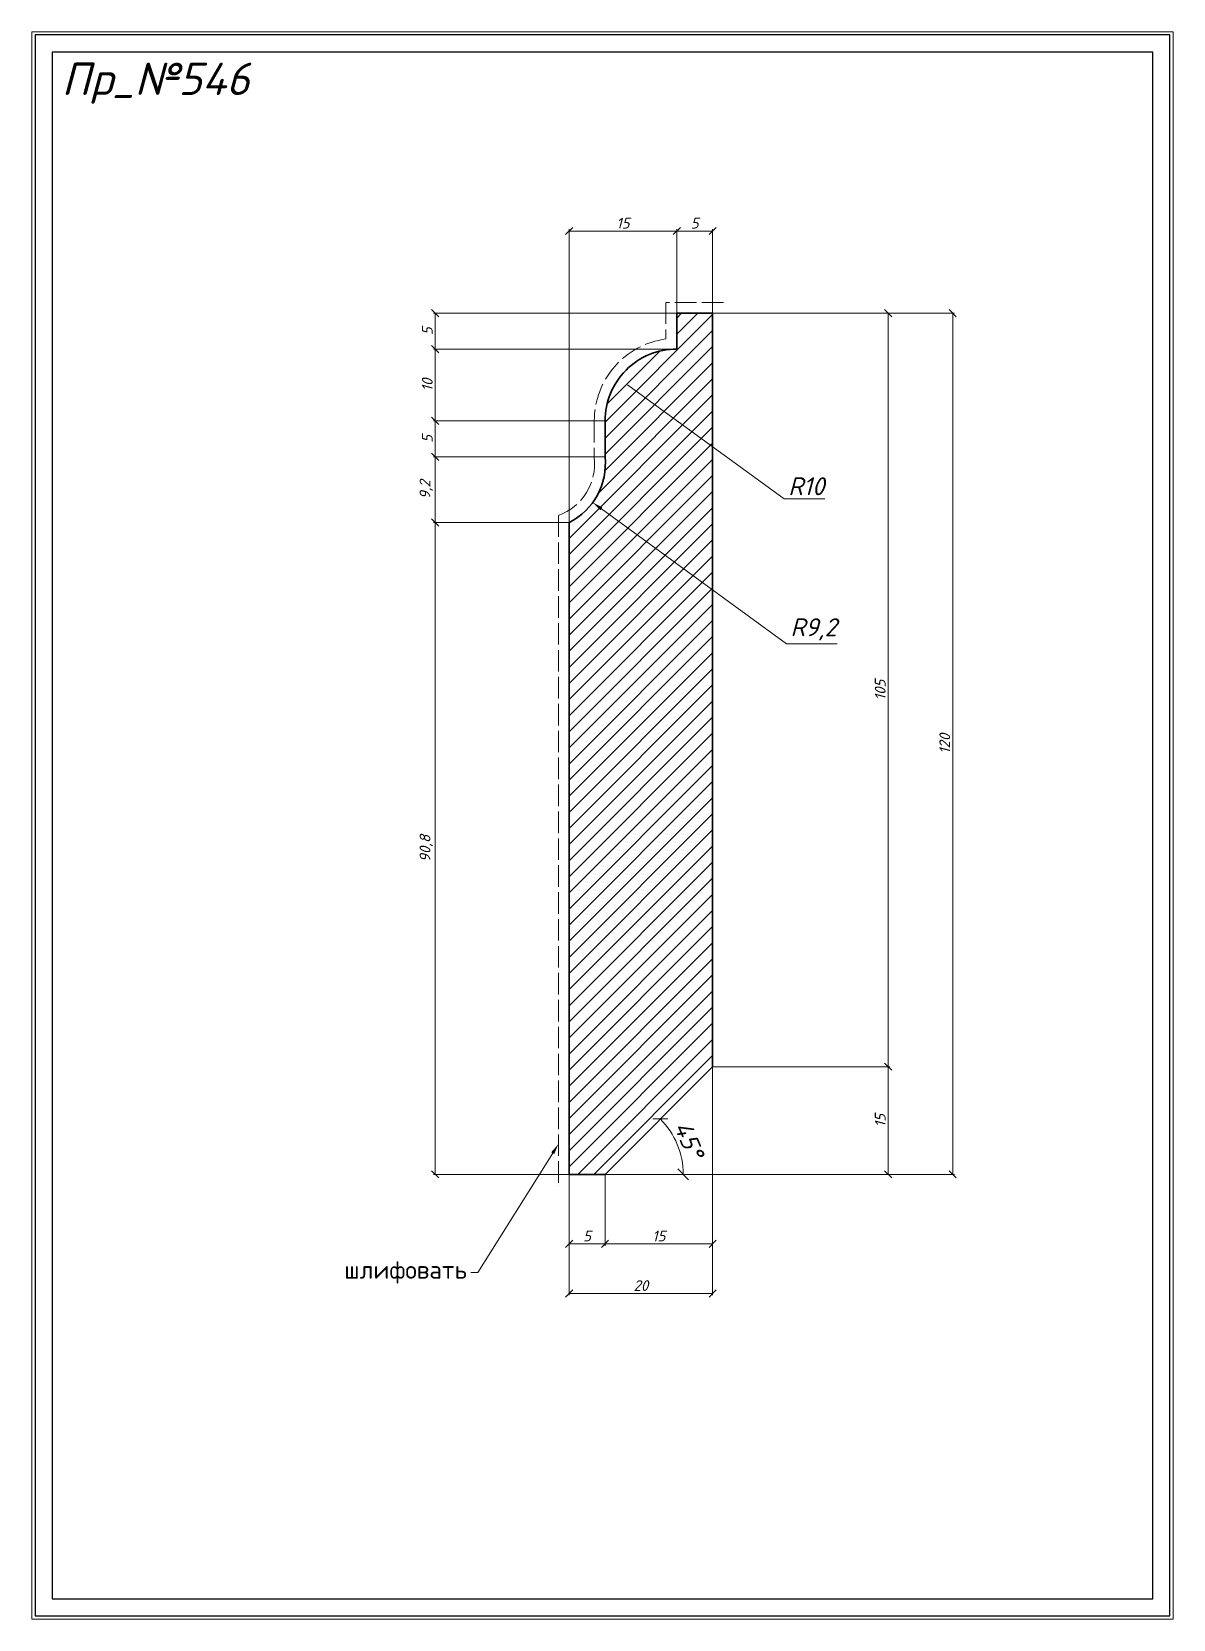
# Model space of a CAD drawing. Header units: millimetres. Extents: x 8705 to 8864, y -488 to -266.
import ezdxf
from ezdxf import colors
from ezdxf.entities.mleader import LeaderData, LeaderLine
from ezdxf.math import Vec2, Vec3

# ---------------------------------------------------------------- set-up
doc = ezdxf.new("R2010")
doc.units = ezdxf.units.MM
doc.linetypes.add('ACAD_ISO02W100', pattern=[15, 12, -3])
doc.layers.get('0').update_dxf_attribs({"lineweight": 13})
for name, color, linetype, lineweight in [('профили', 1, 'Continuous', 35), ('служебный слой ЛИНИИ ПУНКТИРНЫЕ', 7, 'ACAD_ISO02W100', 13), ('служебный слой НАДПИСИ', 7, 'Continuous', 13), ('служебный слой РАЗМЕРЫ', 7, 'Continuous', 9), ('служебный слой ШТАМП', 7, 'Continuous', 30), ('служебный слой ШТРИХОВКА', 7, 'Continuous', 5)]:
    doc.layers.add(name, color=color, linetype=linetype, lineweight=lineweight)
doc.styles.add('ЕСКД', font='isocpeur.ttf', dxfattribs={"oblique": 15})
doc.styles.add('ЕСКД штамп_текст', font='isocpeur.ttf')
doc.dimstyles.new('ЕСКД', dxfattribs={"dimtxt": 3.5, "dimasz": 2.5, "dimexe": 0.25, "dimexo": 0, "dimgap": 0.35, "dimtad": 1, "dimdec": 1, "dimzin": 9, "dimtxsty": 'ЕСКД', "dimblk": 'OBLIQUE', "dimcen": 0, "dimclrd": 256, "dimclre": 256, "dimclrt": 256, "dimadec": 1, "dimazin": 0, "dimtfac": 1, "dimtdec": 1, "dimtmove": 0, "dimatfit": 3, "dimldrblk": 'DOTSMALL', "dimfxl": 1, "dimlwd": -1, "dimlwe": -1, "dimarcsym": 0})
doc.dimstyles.new('ЕСКД$4', dxfattribs={"dimtxt": 3.5, "dimasz": 2.5, "dimexe": 0.25, "dimexo": 0, "dimgap": 0.35, "dimtad": 1, "dimtoh": 1, "dimdec": 1, "dimzin": 9, "dimtxsty": 'ЕСКД', "dimblk1": 'OBLIQUE', "dimsah": 1, "dimcen": 0, "dimse1": 1, "dimclrd": 256, "dimclre": 256, "dimclrt": 256, "dimadec": 1, "dimazin": 0, "dimtfac": 1, "dimtdec": 1, "dimtofl": 0, "dimtmove": 0, "dimatfit": 3, "dimldrblk": 'DOTSMALL', "dimfxl": 1, "dimlwd": -1, "dimlwe": -1, "dimarcsym": 2})

# ---------------------------------------------------------------- blocks, each defined once
blk = doc.blocks.new('_DotSmall')
at = {"color": 0, "linetype": 'ByBlock', "lineweight": -3, "const_width": 0.5}
blk.add_lwpolyline([(-0.0625, 0, 1), (0.0625, 0, 1)], format="xyb", close=True, dxfattribs=at)
blk = doc.blocks.new('_OBLIQUE')
at = {"color": 0, "linetype": 'ByBlock'}
blk.add_line((-0.5, -0.5), (0.5, 0.5), dxfattribs=at)
blk = doc.blocks.new('*D17')
at = {"layer": 'Defpoints', "color": 0, "transparency": 16777216}
for p in [(8779.64, -425.6), (8784.64, -425.6), (8779.64, -435.29)]:
    blk.add_point(p, dxfattribs=at)
at = {"layer": 'служебный слой РАЗМЕРЫ', "transparency": 16777216}
for p, q in [((8779.64, -425.6), (8779.64, -435.54)), ((8784.64, -425.6), (8784.64, -435.54)), ((8784.64, -435.29), (8779.64, -435.29))]:
    blk.add_line(p, q, dxfattribs=at)
at = {"layer": 'служебный слой РАЗМЕРЫ', "transparency": 16777216, "rotation": 180}
blk.add_blockref('_OBLIQUE', (8779.64, -435.29), dxfattribs=at)
at = {"layer": 'служебный слой РАЗМЕРЫ', "transparency": 16777216}
blk.add_blockref('_OBLIQUE', (8784.64, -435.29), dxfattribs=at)
at = {"layer": 'служебный слой РАЗМЕРЫ', "transparency": 16777216, "insert": (8782.14, -434.19), "char_height": 1.5, "attachment_point": 5, "style": 'ЕСКД'}
blk.add_mtext('5', dxfattribs=at)
blk = doc.blocks.new('*D16')
at = {"layer": 'Defpoints', "color": 0, "transparency": 16777216}
for p in [(8775.53, -326.58), (8782.93, -331.97)]:
    blk.add_point(p, dxfattribs=at)
at = {"layer": 'служебный слой РАЗМЕРЫ', "transparency": 16777216}
for p, q in [((8809.95, -351.65), (8784.15, -332.85)), ((8816.99, -351.65), (8809.95, -351.65))]:
    blk.add_line(p, q, dxfattribs=at)
blk.add_solid([(8784.29, -332.65), (8784, -333.05), (8782.93, -331.97)], dxfattribs=at)
at = {"layer": 'служебный слой РАЗМЕРЫ', "lineweight": 5, "transparency": 16777216, "insert": (8813.72, -349.65), "char_height": 2.5, "attachment_point": 5, "style": 'ЕСКД'}
blk.add_mtext('R9,2', dxfattribs=at)
blk = doc.blocks.new('*D15')
at = {"layer": 'Defpoints', "color": 0, "transparency": 16777216}
for p in [(8794.64, -320.6), (8802.73, -326.47)]:
    blk.add_point(p, dxfattribs=at)
at = {"layer": 'служебный слой РАЗМЕРЫ', "transparency": 16777216}
for p, q in [((8809.61, -331.46), (8787.76, -315.6)), ((8815.28, -331.46), (8809.61, -331.46))]:
    blk.add_line(p, q, dxfattribs=at)
at = {"layer": 'служебный слой РАЗМЕРЫ', "lineweight": 5, "transparency": 16777216, "insert": (8812.7, -329.71), "char_height": 2.5, "attachment_point": 5, "style": 'ЕСКД'}
blk.add_mtext('R10', dxfattribs=at)
blk = doc.blocks.new('*D13')
at = {"layer": 'Defpoints', "color": 0, "transparency": 16777216}
for p in [(8794.64, -294.15), (8794.64, -305.6), (8799.64, -305.6)]:
    blk.add_point(p, dxfattribs=at)
at = {"layer": 'служебный слой РАЗМЕРЫ', "transparency": 16777216}
for p, q in [((8794.64, -305.6), (8794.64, -293.9)), ((8799.64, -294.15), (8794.64, -294.15)), ((8799.64, -305.6), (8799.64, -293.9))]:
    blk.add_line(p, q, dxfattribs=at)
at = {"layer": 'служебный слой РАЗМЕРЫ', "transparency": 16777216, "rotation": 180}
blk.add_blockref('_OBLIQUE', (8794.64, -294.15), dxfattribs=at)
at = {"layer": 'служебный слой РАЗМЕРЫ', "transparency": 16777216}
blk.add_blockref('_OBLIQUE', (8799.64, -294.15), dxfattribs=at)
at = {"layer": 'служебный слой РАЗМЕРЫ', "transparency": 16777216, "insert": (8797.14, -293.05), "char_height": 1.5, "attachment_point": 5, "style": 'ЕСКД'}
blk.add_mtext('5', dxfattribs=at)
blk = doc.blocks.new('*D12')
at = {"layer": 'Defpoints', "color": 0, "transparency": 16777216}
for p in [(8794.64, -305.6), (8760.97, -310.6), (8794.64, -310.6)]:
    blk.add_point(p, dxfattribs=at)
at = {"layer": 'служебный слой РАЗМЕРЫ', "transparency": 16777216}
for p, q in [((8794.64, -305.6), (8760.72, -305.6)), ((8760.97, -305.6), (8760.97, -310.6)), ((8794.64, -310.6), (8760.72, -310.6))]:
    blk.add_line(p, q, dxfattribs=at)
for p, rotation in [((8760.97, -305.6), 90), ((8760.97, -310.6), 270)]:
    blk.add_blockref('_OBLIQUE', p, dxfattribs=dict(at, rotation=rotation))
at = {"layer": 'служебный слой РАЗМЕРЫ', "transparency": 16777216, "insert": (8759.87, -308.1), "char_height": 1.5, "attachment_point": 5, "rotation": 90, "style": 'ЕСКД'}
blk.add_mtext('5', dxfattribs=at)
blk = doc.blocks.new('*D10')
at = {"layer": 'Defpoints', "color": 0, "transparency": 16777216}
for p in [(8784.64, -320.6), (8760.97, -325.6), (8784.64, -325.6)]:
    blk.add_point(p, dxfattribs=at)
at = {"layer": 'служебный слой РАЗМЕРЫ', "transparency": 16777216}
for p, q in [((8784.64, -320.6), (8760.72, -320.6)), ((8760.97, -320.6), (8760.97, -325.6)), ((8784.64, -325.6), (8760.72, -325.6))]:
    blk.add_line(p, q, dxfattribs=at)
for p, rotation in [((8760.97, -320.6), 90), ((8760.97, -325.6), 270)]:
    blk.add_blockref('_OBLIQUE', p, dxfattribs=dict(at, rotation=rotation))
at = {"layer": 'служебный слой РАЗМЕРЫ', "transparency": 16777216, "insert": (8759.87, -323.1), "char_height": 1.5, "attachment_point": 5, "rotation": 90, "style": 'ЕСКД'}
blk.add_mtext('5', dxfattribs=at)
blk = doc.blocks.new('*D9')
at = {"layer": 'Defpoints', "color": 0, "transparency": 16777216}
for p in [(8760.97, -325.6), (8784.64, -325.6), (8779.64, -334.76)]:
    blk.add_point(p, dxfattribs=at)
at = {"layer": 'служебный слой РАЗМЕРЫ', "transparency": 16777216}
for p, q in [((8784.64, -325.6), (8760.72, -325.6)), ((8760.97, -334.76), (8760.97, -325.6)), ((8779.64, -334.76), (8760.72, -334.76))]:
    blk.add_line(p, q, dxfattribs=at)
for p, rotation in [((8760.97, -325.6), 90), ((8760.97, -334.76), 270)]:
    blk.add_blockref('_OBLIQUE', p, dxfattribs=dict(at, rotation=rotation))
at = {"layer": 'служебный слой РАЗМЕРЫ', "transparency": 16777216, "insert": (8759.72, -330.18), "char_height": 1.5, "attachment_point": 5, "rotation": 90, "style": 'ЕСКД'}
blk.add_mtext('9,2', dxfattribs=at)
blk = doc.blocks.new('*D8')
at = {"layer": 'Defpoints', "color": 0, "transparency": 16777216}
for p in [(8779.64, -334.76), (8760.97, -425.6), (8779.64, -425.6)]:
    blk.add_point(p, dxfattribs=at)
at = {"layer": 'служебный слой РАЗМЕРЫ', "transparency": 16777216}
for p, q in [((8779.64, -334.76), (8760.72, -334.76)), ((8760.97, -334.76), (8760.97, -425.6)), ((8779.64, -425.6), (8760.72, -425.6))]:
    blk.add_line(p, q, dxfattribs=at)
for p, rotation in [((8760.97, -334.76), 90), ((8760.97, -425.6), 270)]:
    blk.add_blockref('_OBLIQUE', p, dxfattribs=dict(at, rotation=rotation))
at = {"layer": 'служебный слой РАЗМЕРЫ', "transparency": 16777216, "insert": (8759.72, -380.18), "char_height": 1.5, "attachment_point": 5, "rotation": 90, "style": 'ЕСКД'}
blk.add_mtext('90,8', dxfattribs=at)
blk = doc.blocks.new('*D7')
at = {"layer": 'Defpoints', "color": 0, "transparency": 16777216}
for p in [(8799.64, -305.6), (8784.64, -425.6), (8833.1, -425.6)]:
    blk.add_point(p, dxfattribs=at)
at = {"layer": 'служебный слой РАЗМЕРЫ', "transparency": 16777216}
for p, q in [((8799.64, -305.6), (8833.35, -305.6)), ((8833.1, -305.6), (8833.1, -425.6)), ((8784.64, -425.6), (8833.35, -425.6))]:
    blk.add_line(p, q, dxfattribs=at)
for p, rotation in [((8833.1, -305.6), 90), ((8833.1, -425.6), 270)]:
    blk.add_blockref('_OBLIQUE', p, dxfattribs=dict(at, rotation=rotation))
at = {"layer": 'служебный слой РАЗМЕРЫ', "transparency": 16777216, "insert": (8832, -365.6), "char_height": 1.5, "attachment_point": 5, "rotation": 90, "style": 'ЕСКД'}
blk.add_mtext('120', dxfattribs=at)
blk = doc.blocks.new('*D3')
at = {"layer": 'Defpoints', "color": 0, "transparency": 16777216}
for p in [(8799.64, -410.58), (8795.17, -422.77), (8784.62, -425.6), (8784.64, -425.6), (8801.77, -425.6)]:
    blk.add_point(p, dxfattribs=at)
at = {"layer": 'служебный слой РАЗМЕРЫ', "transparency": 16777216}
blk.add_arc((8784.62, -425.6), 10.92, 0, 45, dxfattribs=at)
at = {"layer": 'служебный слой РАЗМЕРЫ', "transparency": 16777216, "xscale": 1.5, "yscale": 1.5, "zscale": 1.5}
for p, rotation in [((8792.35, -417.87), 134.9999999999992), ((8795.54, -425.6), 270.0000000000005)]:
    blk.add_blockref('_OBLIQUE', p, dxfattribs=dict(at, rotation=rotation))
at = {"layer": 'служебный слой РАЗМЕРЫ', "transparency": 16777216, "insert": (8796.33, -420.75), "char_height": 2.5, "attachment_point": 5, "rotation": 292.5, "style": 'ЕСКД'}
blk.add_mtext('45°', dxfattribs=at)

msp = doc.modelspace()

# ---------------------------------------------------------------- hatches: boundary and pattern name
at = {"layer": 'служебный слой ШТРИХОВКА'}
h = msp.add_hatch(dxfattribs=at)
h.set_pattern_fill('ANSI31', color=256, scale=0.5, style=0)
h.set_pattern_definition([(45, (8707.7454, -18.2456), (-1.122532, 1.122532), [])])
h.paths.add_polyline_path([(8779.64, -425.6), (8784.64, -425.6), (8799.64, -410.6), (8799.64, -305.6), (8794.64, -305.6), (8794.64, -310.6, 0.414214), (8784.64, -320.6), (8784.64, -325.6, -0.312903), (8779.64, -334.76)])

# ---------------------------------------------------------------- linework, layer by layer
at = {"layer": 'профили', "ltscale": 10}
msp.add_lwpolyline([(8799.64, -305.6), (8794.64, -305.6), (8794.64, -310.6, 0.414214), (8784.64, -320.6), (8784.64, -325.6, -0.312903), (8779.64, -334.76), (8779.64, -425.6), (8784.64, -425.6), (8799.64, -410.6)], format="xyb", close=True, dxfattribs=at)
at = {"layer": 'служебный слой ЛИНИИ ПУНКТИРНЫЕ', "ltscale": 0.25}
msp.add_lwpolyline([(8801.14, -304.1), (8793.14, -304.1), (8793.14, -309.19, 0.3764), (8783.14, -320.6), (8783.14, -325.68, -0.348325), (8778.14, -333.78), (8778.14, -427.1), (8778.14, -427.1)], format="xyb", dxfattribs=at)
at = {"layer": 'служебный слой ШТАМП', "color": 6, "lineweight": 5, "ltscale": 100}
msp.add_lwpolyline([(8863.85, -266.38), (8704.73, -266.38), (8704.73, -487.59), (8863.85, -487.59)], close=True, dxfattribs=at)
at = {"layer": 'служебный слой ШТАМП', "ltscale": 100}
for points in [[(8863.39, -266.83), (8705.19, -266.83), (8705.19, -487.13), (8863.39, -487.13)], [(8860.99, -269.23), (8707.58, -269.23), (8707.58, -484.73), (8860.99, -484.73)]]:
    msp.add_lwpolyline(points, close=True, dxfattribs=at)

# ---------------------------------------------------------------- texts
at = {"layer": 'служебный слой НАДПИСИ', "style": 'ЕСКД', "oblique": 15}
msp.add_text('Пр_№546', height=4.5, dxfattribs=at).set_placement((8708.89, -275.19))

# ---------------------------------------------------------------- dimensions: what is measured, and where the dimension line sits
at = {"layer": 'служебный слой РАЗМЕРЫ'}
for base, p1, p2 in [((8794.64, -294.15), (8779.64, -334.76), (8794.64, -305.6)), ((8799.64, -442.19), (8779.64, -425.6), (8799.64, -410.6)), ((8799.64, -435.29), (8784.64, -425.6), (8799.64, -410.58))]:
    msp.add_linear_dim(base=base, p1=p1, p2=p2, dimstyle='ЕСКД', override={"dimtxt": 1.5, "dimasz": 1}, dxfattribs=at).render()
for base, p1, p2, picture, middle in [((8794.64, -294.15), (8799.64, -305.6), (8794.64, -305.6), '*D13', (8797.14, -293.05)), ((8779.64, -435.29), (8784.64, -425.6), (8779.64, -425.6), '*D17', (8782.14, -434.19))]:
    dim = msp.add_linear_dim(base=base, p1=p1, p2=p2, dimstyle='ЕСКД', override={"dimtxt": 1.5, "dimasz": 1}, dxfattribs=at)
    dim.commit()
    dim.dimension.update_dxf_attribs({"geometry": picture, "text_midpoint": middle})
for base, p1, p2, picture, middle in [((8760.97, -310.6), (8794.64, -305.6), (8794.64, -310.6), '*D12', (8759.87, -308.1)), ((8833.1, -425.6), (8799.64, -305.6), (8784.64, -425.6), '*D7', (8832, -365.6)), ((8760.97, -325.6), (8784.64, -320.6), (8784.64, -325.6), '*D10', (8759.87, -323.1)), ((8760.97, -325.6), (8779.64, -334.76), (8784.64, -325.6), '*D9', (8759.72, -330.18)), ((8760.97, -425.6), (8779.64, -334.76), (8779.64, -425.6), '*D8', (8759.72, -380.18))]:
    dim = msp.add_linear_dim(base=base, p1=p1, p2=p2, angle=90, dimstyle='ЕСКД', override={"dimtxt": 1.5, "dimasz": 1}, dxfattribs=at)
    dim.commit()
    dim.dimension.update_dxf_attribs({"geometry": picture, "text_midpoint": middle})
for base, p1, p2 in [((8824.1, -305.6), (8799.64, -410.6), (8799.64, -305.6)), ((8760.97, -310.6), (8784.64, -320.6), (8794.64, -310.6)), ((8824.1, -410.6), (8784.64, -425.6), (8799.64, -410.6))]:
    msp.add_linear_dim(base=base, p1=p1, p2=p2, angle=90, dimstyle='ЕСКД', override={"dimtxt": 1.5, "dimasz": 1}, dxfattribs=at).render()
at = {"layer": 'служебный слой РАЗМЕРЫ', "lineweight": 5}
for center, mpoint, picture, middle in [((8794.64, -320.6), (8802.73, -326.47), '*D15', (8812.7, -331.46)), ((8775.53, -326.58), (8782.93, -331.97), '*D16', (8813.72, -351.65))]:
    dim = msp.add_radius_dim(center=center, mpoint=mpoint, dimstyle='ЕСКД$4', override={"dimtxt": 2.5, "dimasz": 1.5, "dimgap": 0.5}, dxfattribs=at)
    dim.commit()
    dim.dimension.update_dxf_attribs({"geometry": picture, "text_midpoint": middle, "dimtype": 132})
at = {"layer": 'служебный слой РАЗМЕРЫ'}
dim = msp.add_angular_dim_2l(base=(8795.17, -422.77), line1=((8784.62, -425.6), (8799.64, -410.58)), line2=((8784.64, -425.6), (8801.77, -425.6)), dimstyle='ЕСКД', override={"dimtxt": 2.5, "dimasz": 1.5, "dimgap": 0.5, "dimadec": 0}, dxfattribs=at)
dim.commit()
dim.dimension.update_dxf_attribs({"geometry": '*D3', "text_midpoint": (8796.33, -420.75)})

# ---------------------------------------------------------------- leaders
ml = msp.add_multileader_mtext('Standard', dxfattribs=at)
ml.set_content('\\A1;{\\fISOCPEUR|b1|i0|c204|p34;шлифовать}', color=256, style='ЕСКД штамп_текст')
ml.set_leader_properties(color=256, linetype='ByLayer', lineweight=-1)
ml.build(insert=Vec2(0, 0))
ml.multileader.update_dxf_attribs({"dogleg_length": 1, "arrow_head_size": 1.5})
ctx = ml.context
ctx.base_point, ctx.char_height, ctx.arrow_head_size, ctx.landing_gap_size, ctx.plane_origin = Vec3(8748.03, -439.26), 2.5, 1.5, 0.5, Vec3(8774.69, -429.28)
ctx.text_align_type = 2
notes = []
notes.append((ctx, [(0, (1, 1, 0), (8766.92, -439.26), (-1, 0), 1, [(0, [(8778.14, -421.38)], 0, [])])]))
ctx.mtext.insert, ctx.mtext.alignment, ctx.mtext.flow_direction = Vec3(8765.42, -437.64), 3, 5
for ctx, leaders in notes:
    for number, flags, end, landing, length, lines in leaders:
        leader = LeaderData()
        leader.index, (leader.has_last_leader_line, leader.has_dogleg_vector, leader.attachment_direction) = number, flags
        leader.last_leader_point, leader.dogleg_vector, leader.dogleg_length = Vec3(end), Vec3(landing), length
        for number, points, colour, breaks in lines:
            line = LeaderLine()
            line.index, line.vertices, line.color, line.breaks = number, Vec3.list(points), colors.encode_raw_color(colour), breaks
            leader.lines.append(line)
        ctx.leaders.append(leader)

doc.saveas('drawing.dxf')
